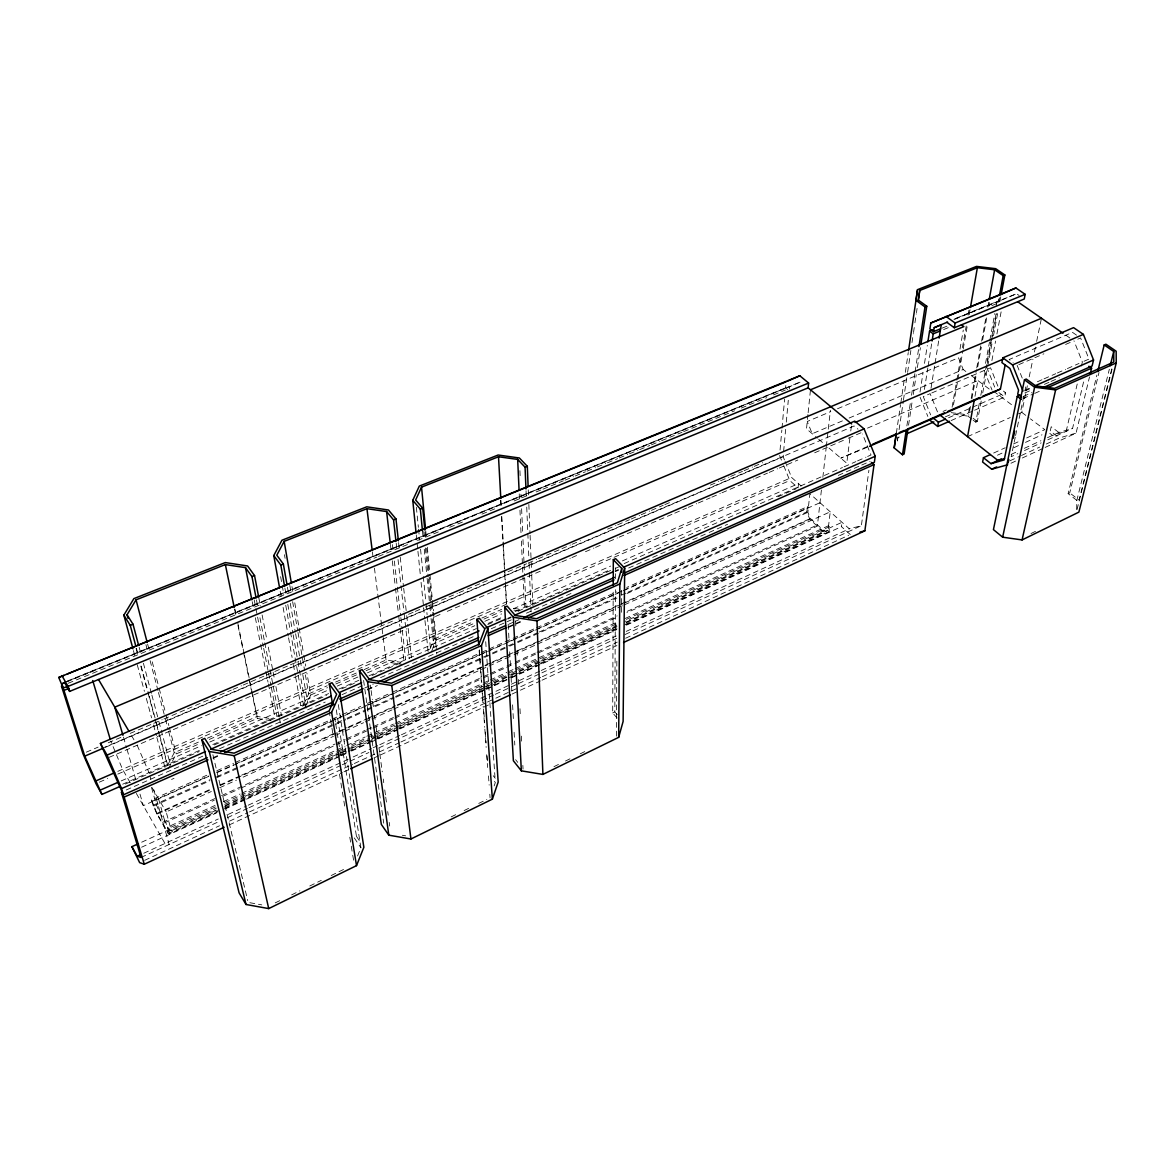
<?xml version="1.0" encoding="UTF-8"?>
<svg xmlns="http://www.w3.org/2000/svg" width="1175" height="1175" viewBox="0 0 1175 1175"><rect width="100%" height="100%" fill="white"/><g stroke="black" fill="none" stroke-linecap="round" stroke-linejoin="round"><path stroke-width="0.75" stroke-dasharray="5 3.75" d="M617.11 718.013L612.689 712.946L613.203 588.866M617.183 714.635L614.819 711.918L615.465 589.674M615.524 578.717L615.582 567.775M616.376 736.152L616.875 657.633M621.369 612.293L621.56 590.393M1076.667 509.421L1076.843 500.374L1109.347 369.214M780.053 450.04L781.845 430.035M782.007 428.214L784.606 399.118M64.522 682.44L800.851 381.816L789.527 386.737L789.159 390.805L785.62 387.823L785.884 384.812M784.445 459.895L783.152 456.693L785.634 429.404M786.295 422.119L788.293 400.293M807.959 414.452L806.505 428.846L817.389 438.143M808.15 412.689L810.471 389.792M625.188 618.447L828.581 525.71L829.594 526.62L828.962 531.893L824.879 532.965L809.869 519.379L806.828 511.918L807.387 506.66L626.716 587.456M624.498 604.802L830.226 511.83L828.008 530.468L824.615 531.364L810.412 518.528L807.871 512.315L809.869 493.706L849.319 528.809L861.363 525.695L868.913 470.264M821.413 490.034L817.345 526.136L626.907 612.689M822.852 477.344L826.113 448.336M826.319 446.529L830.417 410.222M849.892 438.113L846.764 463.229L829.021 448.072M850.773 431.019L851.655 423.94M850.274 534.537L841.462 526.664L842.005 522.302L625.085 621.384M897.362 441.022L897.847 437.688L902.752 435.543M896.334 433.281L900.564 404.567M900.828 402.937L904.28 379.437M905.352 372.343L908.26 352.5M897.48 440.478L898.008 436.88M899.081 429.683L903.369 400.881M903.457 399.985L907.453 373.062M907.643 372.093L910.86 350.488M911.991 342.542L913.328 333.553M913.533 332.496L914.664 324.579M914.928 322.787L916.265 313.813M916.485 312.697L917.073 308.423M906.865 425.908L910.434 402.482M911.536 395.27L914.84 373.65M915.105 371.843L918.674 348.417M908.539 425.188L912.123 401.762M913.239 394.55L916.265 374.722M917.381 367.525L920.407 347.697M920.025 392.053L923.109 372.328M924.505 363.369L927.31 345.435M924.417 389.439L927.824 367.907M928.118 366.115L931.804 342.792M931.011 388.293L934.771 364.999M935.065 363.207L938.825 339.898M959.99 349.122L963.28 330.058M952.102 407.226L956.479 381.948M956.803 380.142L961.194 354.865M962.442 347.653L966.203 325.989M968.082 315.15L969.023 309.73M953.454 404.978L962.898 350.796M963.206 348.99L967.304 325.519M969.184 314.68L970.124 309.26M971.857 419.152L967.936 416.112L969.889 405.404M971.196 398.266L976.41 369.714M976.733 367.922L981.287 342.938M981.61 341.161L985.854 317.955M987.808 307.248L988.777 301.902M969.581 411.397L970.565 406.051M971.872 398.913L976.44 373.944M977.732 366.806L981.331 347.183M982.638 340.045L987.206 315.062M988.836 306.146L989.482 302.577M974.986 396.313L977.879 380.538L866.797 428.42M985.531 363.369L989.512 341.998M989.849 340.207L994.828 313.49M996.224 305.999L996.973 302.019L1016.581 293.735L1019.136 295.498M973.164 420.165L975.779 422.178L980.464 397.165M980.802 395.373L991.494 338.18M991.817 336.402L996.165 313.167M998.177 302.445L998.838 298.876M987.279 363.339L991.274 341.998M991.597 340.221L996.606 313.534M999.543 297.774L999 300.712L955.172 318.601M975.779 422.178L977.35 421.487L981.375 400.043M982.726 392.891L987.426 367.878M987.749 366.086L992.111 342.865M993.462 335.712L997.81 312.491M999.822 301.769L1000.836 296.408M991.891 360.652L995.592 341.073M996.929 333.964L1001.32 310.817M974.589 410.237L1004.743 396.959L1005.594 392.714L999.793 388.382M1015.229 437.276L1011.19 456.693L1017.844 453.623M1015.597 435.514L1024.438 393.155L1031.077 390.218M1025.173 389.601L1025.731 386.898M1018.49 413.835L1021.78 412.366L1027.361 385.738M1029.212 376.852L1032.928 359.095M1034.411 352.001L1036.277 343.115M1036.644 341.338L1041.476 318.263M1077.225 384.005L1066.151 431.372L1052.477 435.396L1048.658 432.532M1081.426 366.012L1082.366 361.988L1073.965 340.823M1047.821 439.817L1072.569 428.42L1083.776 381.067M1045.148 447.425L1076.065 433.12L1089.504 376.94M1076.843 500.374L1068.134 493.647L1096.892 375.031M1068.134 493.647L1069.735 492.868L1099.007 372.504M1111.756 368.95L1079.091 500.095L1069.735 492.868M1077.078 509.451L1112.035 369.141M494.161 785.913L495.336 782.491L493.236 779.774M357.567 855.987L360.887 847.718L338.106 703.252M430.27 648.541L434.192 638.921L432.253 618.902M431.607 651.391L436.248 639.978L433.619 612.689M304.927 707.379L310.729 694.983L306.969 673.304M303.605 704.662L308.687 693.852L304.912 672.173M168.363 768.861L176.25 753.924L199.383 743.775M167.849 764.749L174.223 752.705L199.104 741.822M90.269 672.291L93.339 670.675M275.2 902.885L281.78 899.668M291.664 894.851L299.904 890.826M309.774 885.994L321.304 880.354M331.188 875.537L344.348 869.089M451.171 816.889L456.032 814.51M464.14 810.559L470.632 807.387M478.724 803.421L486.832 799.455M553.983 766.643L558.903 764.235M565.469 761.033L570.404 758.624M580.259 753.807L585.179 751.398M1030.989 533.538L1035.88 531.144M336.3 709.847L356.451 836.321L353.998 837.511L360.887 847.718M612.689 712.946L614.819 711.918M229.169 824.953L342.322 772.592M343.996 771.828L348.975 769.522M373.944 757.963L378.938 755.657M380.597 754.893L490.43 704.075M512.065 694.058L518.718 690.988M520.393 690.21L540.353 680.971M542.028 680.207L616.904 645.56M1010.97 463.244L1015.846 460.982M1022.368 457.971L1043.517 448.174M141.015 857.456L219.093 821.501M227.407 817.668L247.382 808.473M249.041 807.71L340.559 765.557M342.219 764.793L368.847 752.529M378.82 747.932L493.632 695.057M495.307 694.293L510.273 687.39M511.947 686.626L516.927 684.32M518.601 683.556L540.221 673.598M541.895 672.834L616.772 638.348M625.085 634.515L861.363 525.695M1024.512 450.554L1041.168 442.872M144.643 860.335L219.534 825.761M229.507 821.149L247.822 812.689M249.482 811.925L342.674 768.891M344.348 768.127L352.662 764.279M354.336 763.515L377.63 752.764M379.29 751.985L399.265 742.762M400.925 741.998L485.804 702.812M487.463 702.048L494.132 698.963M495.791 698.2L519.086 687.448M520.745 686.67L540.72 677.461M542.38 676.683L617.272 642.108M625.599 638.26L848.6 535.301M1009.883 460.835L1019.797 456.252M1021.457 455.489L1039.64 447.102M1046.249 444.047L1059.468 437.937L1076.065 433.12M206.8 775.236L151.59 799.925L153.102 805.257L156.936 814.113L168.143 833.53L169.597 833.824L217.889 811.705M224.542 808.664L339.443 756.054M341.103 755.29L349.43 751.471M351.09 750.707L376.073 739.281M377.733 738.517L397.708 729.367M399.383 728.603L484.306 689.725M485.965 688.961L492.619 685.906M494.293 685.143L509.274 678.283M510.934 677.52L517.602 674.465M519.262 673.716L539.252 664.565M540.911 663.802L617.507 628.728M625.834 624.909L828.962 531.893M141.573 847.234L216.567 812.894M224.895 809.076L244.885 799.911M246.559 799.147L339.869 756.406M341.543 755.643L349.871 751.824M351.531 751.06L369.861 742.673M371.535 741.91L376.529 739.618M378.203 738.855L398.193 729.69M399.867 728.926L484.849 690.004M486.509 689.24L509.847 678.562M511.507 677.799L616.493 629.712M626.495 625.129L841.462 526.664M997.457 455.21L1002.407 452.948M1013.952 447.66L1018.901 445.384M1025.496 442.373L1041.99 434.809M143.747 853.256L218.256 818.99M228.244 814.393L246.559 805.977M248.233 805.198L351.457 757.743M353.132 756.964L371.447 748.548M373.107 747.785L378.1 745.493M379.775 744.715L399.75 735.535M401.409 734.772L486.332 695.717M487.992 694.954L509.642 684.996M511.301 684.232L539.619 671.219M541.278 670.455L616.214 635.998M626.202 631.401L849.319 528.809M1011.146 454.402L1017.756 451.362M1024.365 448.321L1040.903 440.713M1047.513 437.673L1058.866 432.459L1072.569 428.42M216.391 810.177L168.701 831.988L167.364 827.185L215.069 805.433M223.412 801.629L240.082 794.021M241.756 793.257L335.11 750.693M336.77 749.944L345.112 746.14M346.772 745.376L365.117 737.019M366.791 736.255L393.463 724.094M395.123 723.33L481.823 683.806M483.483 683.042L488.492 680.766M490.151 680.002L506.822 672.408M508.496 671.645L513.49 669.368M515.164 668.604L616.86 622.236M169.597 833.824L168.113 828.493L216.435 806.447M224.763 802.643L336.402 751.692M338.077 750.942L344.73 747.902M351.398 744.862L366.394 738.018M368.069 737.254L373.062 734.977M374.722 734.213L394.727 725.078M396.386 724.329L481.368 685.539M483.028 684.79L506.352 674.142M508.026 673.378L616.332 623.954M626.319 619.387L829.594 526.62M141.661 842.211L216.303 808.121M224.645 804.302L339.766 751.721M341.44 750.957L349.783 747.138M351.442 746.375L369.802 738.003M371.476 737.239L376.47 734.948M378.144 734.184L398.163 725.034M399.838 724.285L484.937 685.407M486.597 684.643L491.605 682.352M493.28 681.603L509.965 673.98M511.624 673.216L516.633 670.925M518.307 670.161L616.743 625.203M993.653 453.036L1005.212 447.763M1013.467 443.988L1020.062 440.978M1026.671 437.952L1044.825 429.653L1030.431 418.858M151.59 799.925L156.892 813.408L167.482 831.753L215.245 809.928M225.262 805.345L243.622 796.944M245.296 796.18L370.507 738.943M372.181 738.194L492.384 683.233M494.043 682.469L517.426 671.792M519.086 671.028L539.119 661.877M540.794 661.114L617.595 625.996M625.937 622.192L824.615 531.364M224.719 806.373L339.722 753.777M341.382 753.028L349.709 749.209M351.384 748.446L369.714 740.059M371.373 739.31L376.382 737.019M378.042 736.255L398.046 727.105M399.706 726.341L484.702 687.478M486.377 686.714L509.7 676.051M511.375 675.287L616.361 627.274M626.363 622.691L828.008 530.468M168.143 833.53L218.139 810.632M224.807 807.592L336.491 756.48M338.165 755.716L346.493 751.897M348.152 751.133L366.497 742.747M368.157 741.983L373.165 739.692M374.825 738.928L394.829 729.778M396.504 729.014L481.515 690.107M483.175 689.343L506.513 678.665M508.173 677.902L616.523 628.317M624.865 624.512L824.879 532.965M214.907 798.574L162.165 822.544L162.502 823.763L214.291 800.234M221.59 795.548L335.095 743.995M336.77 743.246L345.112 739.457M346.772 738.693L365.131 730.351M366.806 729.602L371.814 727.325M373.488 726.561L393.508 717.47M395.182 716.706L481.985 677.299M483.645 676.536L488.653 674.259M490.327 673.51L505.353 666.68M507.012 665.917L513.695 662.891M515.355 662.127L535.389 653.036M537.063 652.272L617.183 615.891M627.2 611.338L817.477 524.931M222.648 796.43L239.348 788.836M241.022 788.087L334.567 745.567M336.241 744.803L344.598 741.014M346.258 740.25L371.315 728.852M372.989 728.103L393.038 718.982M394.712 718.233L481.574 678.753M483.248 677.99L504.956 668.12M506.631 667.356L513.313 664.33M514.988 663.567L616.89 617.257M151.546 787.691L156.363 804.816L159.565 812.204L170.169 830.534L171.388 830.754L166.174 811.91L211.338 791.509M219.71 787.72L236.439 780.171M243.122 777.145L333.45 736.328M335.125 735.565L343.482 731.79M345.156 731.041L363.56 722.713M365.234 721.964L370.243 719.702M371.917 718.938L391.995 709.876M393.669 709.113L487.331 666.783M489.006 666.034L512.418 655.444M514.092 654.695L535.844 644.869M537.518 644.106L616.126 608.577M617.8 607.827L622.823 605.551M156.892 813.408L211.427 788.807M219.798 785.032L239.876 775.97M241.551 775.206L336.917 732.187M338.591 731.423L346.948 727.648M348.623 726.899L367.026 718.586M368.7 717.837L395.476 705.764M397.15 705L490.842 662.729M492.516 661.966L515.942 651.405M517.617 650.642L539.369 640.83M541.029 640.081L619.666 604.596M621.34 603.847L810.412 518.528M156.936 814.113L212.043 789.233M220.401 785.458L364 720.642M365.675 719.878L487.581 664.859M489.241 664.095L512.623 653.55M514.298 652.801L536.006 642.989M537.68 642.24L616.155 606.814M617.83 606.065L622.838 603.803M624.512 603.039L809.869 519.379M153.102 805.257L209.958 779.745M216.641 776.748L238.378 766.996M240.053 766.247L335.345 723.477M337.019 722.728L345.377 718.982M347.051 718.233L365.44 709.979M367.114 709.23L372.123 706.983M373.797 706.219L393.86 697.23M395.534 696.467L490.827 653.711M492.501 652.962L515.913 642.461M517.587 641.712L537.651 632.708M539.325 631.959L619.577 595.945M621.237 595.196L626.26 592.949M627.935 592.2L806.828 511.918M153.69 806.021L209.958 780.758M216.655 777.747L238.437 767.98M240.111 767.216L345.626 719.849M347.301 719.1L365.719 710.831M367.393 710.067L394.198 698.038M395.872 697.289L482.954 658.191M484.629 657.442L508.085 646.911M509.759 646.162L616.948 598.031M626.995 593.522L807.871 512.315M216.832 770.741L233.561 763.265M235.235 762.516L330.601 719.864M332.275 719.129L340.632 715.384M342.307 714.635L360.71 706.41M367.408 703.414L390.82 692.942M392.494 692.192L479.488 653.285M481.163 652.536L534.698 628.596M536.373 627.847L616.669 591.95M152.324 801.188L208.621 775.999M216.993 772.254L233.752 764.749M235.426 764L362.752 707.012M364.426 706.263L480.017 654.519M481.691 653.77L505.147 643.283M506.822 642.534L511.845 640.272M513.519 639.523L622.427 590.79M624.101 590.041L808.385 507.556L807.387 506.66M208.797 776.337L143.335 805.653L139.766 793.331M217.022 772.651L366.086 705.925M367.76 705.176L819.988 502.709M967.554 436.645L1010.28 417.522M171.535 779.451L174.032 778.349M364.808 687.962L373.195 684.247M508.951 624.145L513.989 621.913M515.663 621.178L519.012 619.695M1023.425 396.372L1031.812 392.67M213.042 757.669L219.754 754.703M367.393 689.24L374.105 686.273M508.32 626.76L520.055 621.56M1022.97 398.575L1033.016 394.124M1034.69 393.39L1041.388 390.423M213.072 758.418L219.784 755.452M367.305 690.004L377.351 685.554M508.114 627.553L521.524 621.604M122.67 784.195L201.057 749.709M212.807 744.539L328.662 693.573M338.738 689.137L358.889 680.281M368.965 675.845L476.418 628.566M488.183 623.396L501.607 617.492M515.047 611.573L610.75 569.478M624.175 563.559L842.46 467.532M844.135 466.798L855.885 461.628M857.574 460.879L865.96 457.192M867.649 456.458L870.998 454.975L862.509 434.001M1037.393 381.772L1042.387 379.569M1044.061 378.835L1055.723 373.709M1057.382 372.974L1065.71 369.317M1067.37 368.583L1079.032 363.457M1084.026 361.254L1088.99 359.08L1080.603 337.959L1075.624 340.104M125.402 784.063L199.221 751.574M214.305 744.935L326.709 695.453M341.808 688.8L356.892 682.161M371.99 675.508L400.513 662.964M487.742 624.557L502.841 617.918M517.94 611.264L613.556 569.17M615.23 568.436L618.593 566.952M777.953 496.805L796.4 488.683M951.133 420.562L972.915 410.971M507.615 618.358L510.978 616.875M615.039 570.991L618.388 569.508M1024.688 390.364L1031.4 387.397M507.791 619.078L511.154 617.595M615.245 571.667L618.608 570.198M1024.894 390.952L1031.547 388.014M126.254 789.982L202.82 756.157M219.578 748.754L325.211 702.077M341.984 694.675L362.091 685.789M380.538 677.637L474.436 636.145M491.209 628.742L511.316 619.857M526.415 613.188L571.682 593.184M628.698 567.995L707.497 533.186M709.171 532.437L727.619 524.3M838.274 475.405L860.071 465.77M861.745 465.036L870.132 461.334M1044.369 384.357L1049.348 382.154M1051.008 381.42L1059.321 377.748M209.297 739.442L257.222 718.439L274.054 721.215M310.729 694.983L327.517 687.639M335.903 683.953L357.729 674.391M366.13 670.705L386.267 661.877L402.555 664.462M436.248 639.978L474.039 623.411M483.909 619.093L501.975 611.176M945.332 416.875L951.882 414.011L967.936 416.112M121.216 780.905L201.38 745.714M209.767 742.042L327.193 690.503M337.254 686.082L359.051 676.506M367.437 672.834L474.788 625.702M484.849 621.296L501.622 613.923M513.372 608.768L610.648 566.071M622.398 560.916L798.515 483.601L798.075 487.948L789.776 480.531L783.652 465.52M948.563 417.742L1005.594 392.714M117.794 771.373L791.612 477.461L801.203 485.995M943.04 411.426L946.301 410.002M867.532 446.471L840.815 458.147L867.826 447.029M99.332 782.168L107.718 778.496M117.808 774.09L203.481 736.666M205.155 735.932L789.776 480.531M207.387 738.194L257.134 716.412L272.512 718.953M308.687 693.852L327.179 685.759M335.595 682.073L357.45 672.511M364.177 669.559L386.046 659.998L401.072 662.362M434.192 638.921L473.672 621.634M481.882 618.035L501.622 609.399M109.084 757.361L406.814 628.831M435.47 616.464L440.522 614.275M447.264 611.367L543.335 569.904M551.751 566.262L560.181 562.619M561.87 561.9L570.301 558.257M571.975 557.538L577.043 555.349M585.458 551.707L593.889 548.079M595.578 547.344L600.631 545.171M609.061 541.528L617.492 537.886M619.166 537.166L673.099 513.872M674.788 513.152L686.582 508.055M688.271 507.336L696.702 503.693M698.376 502.959L710.185 497.877M711.859 497.143L720.29 493.5M721.979 492.78L743.878 483.322M745.567 482.587L753.998 478.959M755.687 478.225L767.481 473.143M769.17 472.409L777.586 468.766M779.275 468.047L797.81 460.042M814.672 452.772L846.69 438.936M848.379 438.216L861.862 432.4M1018.813 364.632L1043.885 353.807M1065.608 344.437L1070.631 342.263M101.946 748.416L854.107 425.967L857.985 429.183M105.442 747.271L783.152 456.693M931.775 392.964L990.54 367.775L998.339 387.295M86.304 752.176L98.112 747.124M108.232 742.791L121.715 737.019M130.161 733.406L152.089 724.035M153.763 723.301L162.209 719.702M163.898 718.982L185.826 709.597M187.501 708.863L231.358 690.107M233.047 689.373L241.477 685.774M243.166 685.054L265.095 675.669M266.784 674.949L288.712 665.564M290.401 664.83L298.832 661.231M312.33 655.459L320.76 651.846M322.449 651.126L344.378 641.741M346.067 641.021L367.995 631.636M369.684 630.916L378.115 627.303M379.804 626.583L394.976 620.077M408.474 614.305L413.541 612.146M415.216 611.426L423.661 607.813L424.777 618.74M425.35 607.093L447.278 597.708M448.953 596.988L457.398 593.375M459.072 592.655L481.001 583.27M482.69 582.55L487.757 580.377M507.997 571.711L526.547 563.78M528.236 563.06L536.667 559.447M538.356 558.727L560.284 549.342M561.973 548.622L570.404 545.009M572.093 544.289L580.523 540.676M607.519 529.132L615.95 525.519M617.639 524.799L629.447 519.747M631.137 519.027L639.567 515.414M641.256 514.694L649.687 511.081M651.376 510.361L663.185 505.309M664.874 504.589L669.926 502.415M710.405 485.099L718.85 481.486M720.525 480.766L728.97 477.153M730.659 476.433L742.453 471.381M744.142 470.661L752.587 467.048M754.262 466.328L762.707 462.715M842.416 420.885L812.233 433.737L807.254 421.487L830.784 411.588M849.128 418.036L963.192 369.493L965.865 371.506M837.496 408.753L958.492 357.787L963.192 369.493M68.253 683.248L342.909 570.947M349.695 568.186L376.822 557.097M378.512 556.392L409.032 543.922M417.507 540.456L441.242 530.748M449.717 527.281L464.977 521.039M481.941 514.107L495.498 508.569M514.151 500.947L527.707 495.395M536.182 491.928L541.278 489.843M542.967 489.153L563.31 480.839M565.013 480.149L573.488 476.683M575.177 475.992L585.356 471.821M587.045 471.131L595.534 467.665M597.223 466.974L605.698 463.508M607.402 462.818L617.565 458.661M619.269 457.956L627.744 454.49M629.433 453.8L637.908 450.333M639.611 449.643L649.79 445.487M651.479 444.796L659.953 441.33M661.657 440.64L681.999 432.312M683.688 431.622L714.209 419.137M715.898 418.447L734.551 410.824M741.337 408.048L766.761 397.649M773.547 394.888L785.414 390.027M991.862 305.618L996.914 303.561M942.306 328.075L947.358 326.004M943.643 329.558L948.695 327.487M67.533 680.957L785.62 387.823M953.894 319.336L1016.581 293.735M66.887 681.838L789.527 386.737M954.776 319.248L1003.479 299.361M951.148 412.645L968.934 414.966M513.666 608.327L520.789 609.414M513.974 610.089L519.277 610.897M402.335 835.263L405.654 835.836M249.849 902.708L261.79 904.882M167.482 831.753L168.701 831.988M1076.55 335.154L1072.496 332.363L1009.119 359.521L1013.129 362.443M1065.872 335.198L1069.911 338.018M1058.866 432.459L1051.199 426.745L1050.23 431.034L1059.468 437.937M998.926 392.612L1004.743 396.959M993.477 391.143L1013.335 406.036M1021.78 412.366L1028.992 417.771M971.211 375.515L990.099 389.703M973.15 418.227L977.35 421.487M818.667 439.244L826.407 445.839M515.619 759.682L517.734 762.355M493.236 775.72L495.204 778.261M356.451 836.321L361.077 843.18M131.571 735.712L133.965 739.795M151.883 787.368L166.174 811.91M167.364 827.185L168.113 828.493M130.205 782.712L122.538 769.302L110.788 741.087M136.329 793.419L164.97 843.488L169.171 844.487L153.308 787.955M137.167 745.244L149.005 772.621M785.106 461.496L791.612 477.461M779.568 455.503L782.976 463.846M937.474 411.896L930.13 393.669L923.286 396.607L930.629 414.878M920.098 397.238L927.839 416.449M986.603 366.894L994.682 387.074M984.209 370.492L992.038 390.056M1017.139 365.352L1022.426 378.614M123.448 737.063L126.503 747.608M127.018 749.371L136.711 782.785M158.566 798.824L164.838 821.325M150.194 776.837L150.841 779.128M133.421 650.568L134.861 655.885M137.255 664.742L144.422 691.311M146.332 698.405L151.59 717.881M153.499 724.975L156.378 735.594M156.848 737.371L164.985 767.481M136.08 648.409L137.974 655.488M140.824 666.122L147.463 690.915M147.947 692.692L154.586 717.484M155.071 719.262L157.92 729.895M158.39 731.658L167.408 765.322M136.432 648.38L138.327 655.474M141.176 666.093L148.755 694.44M149.24 696.202L155.878 721.009M156.348 722.772L159.198 733.406M159.668 735.168L167.731 765.277M139.149 647.278L141.029 654.357M143.394 663.214L151.399 693.323M151.869 695.101L158.478 719.893M158.948 721.67L170.257 764.176M145.935 644.664L147.33 649.981M150.106 660.6L157.993 690.709M158.463 692.486L164.955 717.279M165.411 719.056L168.201 729.675M168.657 731.452L174.223 752.705M147.609 644.106L149.46 651.2M152.236 661.819L158.698 686.611M159.168 688.388L165.631 713.181M166.086 714.958L168.862 725.577M169.317 727.354L176.25 753.924M212.895 754.717L247.719 900.623M234.927 609.091L236.395 616.243M237.879 623.396L244.18 653.799M244.547 655.591L252.317 693.162M252.698 694.954L257.134 716.412M234.618 609.311L235.72 614.672M237.952 625.408L243.137 650.451M243.504 652.242L248.703 677.285M249.071 679.077L251.288 689.813M251.656 691.605L257.222 718.439M252.184 601.644L253.594 608.797M255.342 617.742L260.262 642.784M260.615 644.576L265.535 669.618M265.888 671.41L268.003 682.132M268.355 683.923L275.038 717.91M254.241 599.955L263.317 646.456M263.67 648.248L268.208 671.498M268.561 673.29L270.999 685.803M271.352 687.595L276.933 716.221M256.458 599.867L257.854 607.02M259.939 617.756L264.448 641.021M264.786 642.798L269.648 667.855M270 669.647L279.018 716.163M279.371 717.954L280.414 723.315M258.676 597.032L260.395 605.977M262.113 614.922L266.931 639.978M268.311 647.131L272.791 670.382M273.129 672.173L274.509 679.326M275.89 686.494L281.398 715.12M280.208 591.319L281.178 596.68M283.102 607.402L288.257 636.013M288.565 637.79L292.105 657.457M293.397 664.609L295.322 675.331M295.645 677.123L300.8 705.72M284.938 588.278L286.201 595.431M287.787 604.376L292.854 632.987M293.162 634.779L297.598 659.807M297.907 661.598L306.146 708.084M280.634 576.661L281.897 583.813M282.22 585.591L283.807 594.535M285.731 605.257L290.181 630.285M290.504 632.062L303.561 705.352M287.449 587.265L288.389 592.626M290.284 603.348L295.292 631.959M295.615 633.751L300.007 658.778M300.315 660.57L301.578 667.723M302.827 674.876L307.85 703.472M284.468 554.703L285.084 558.316M289.814 585.429L291.062 592.655M292.634 601.688L297.672 630.608M297.98 632.414L304.589 670.367M291.973 586.56L292.898 591.98M294.778 602.819L298.847 626.319M299.155 628.126L303.532 653.418M303.84 655.224L305.72 666.078M329.132 710.919L333.259 736.182M339.472 774.061L340.647 781.272M340.941 783.079L342.131 790.305M342.424 792.097L343.599 799.323M343.893 801.115L345.083 808.341M349.798 837.202L350.987 844.414M351.281 846.22L352.456 853.447M352.764 855.238L353.939 862.465M334.802 718.248L335.374 721.861M335.668 723.668L336.828 730.894M337.122 732.701L338.282 739.942M338.576 741.748L339.737 748.974M340.03 750.781L341.191 758.007M363.604 680.413L383.711 823.205M370.375 685.113L370.874 688.726M371.124 690.533L372.358 699.566M372.607 701.372L373.591 708.598M374.59 715.825L375.089 719.438M376.073 726.664L376.822 732.084M377.072 733.89L378.056 741.117M379.055 748.343L379.554 751.956M379.789 753.763L382.272 771.828M383.27 779.054L383.755 782.668M384.754 789.894L385.503 795.313M385.738 797.12L386.737 804.346M387.721 811.572L388.22 815.186M389.219 822.412L389.703 826.025M372.402 551.868L373.077 557.347M374.443 568.098L386.267 661.877M390.394 544.377L391.246 551.677M392.303 560.798L395.255 586.325M395.476 588.146L398.428 613.688M398.648 615.509L399.911 626.451M400.132 628.273L403.936 661.099M392.45 544.627L393.082 550.106M394.33 561.048L400.616 615.744M400.837 617.58L402.085 628.508M402.305 630.343L405.654 659.513M396.195 543.32L396.812 548.725M398.031 559.55L403.936 611.837M404.127 613.644L409.223 658.72M398.604 542.63L399.206 548.108M400.234 557.229L403.48 586.413M403.686 588.234L406.535 613.791M406.741 615.612L407.96 626.554M408.166 628.375L411.412 657.574M416.273 534.948L417.757 549.518M417.933 551.339L420.342 575.03M421.076 582.315L423.485 605.992M424.968 620.562L428.111 651.538M416.361 507.292L418.373 527.325M418.55 529.147L419.651 540.074M420.562 549.18L423.103 574.692M423.294 576.514L425.849 602.011M426.026 603.832L427.113 614.76M427.303 616.581L430.579 649.378M423.749 531.57L424.278 537.034M425.335 547.947L428.17 577.057M428.346 578.878L430.652 602.525M430.828 604.347L431.548 611.617M422.486 531.012L423.191 538.312M424.263 549.239L426.951 576.587M427.127 578.408L429.624 603.935M429.815 605.757L430.887 616.684M431.063 618.505L433.913 647.675M425.747 530.806L426.437 538.091M427.318 547.183L429.771 572.651M429.947 574.472L433.443 610.868M424.998 531.893L425.526 537.357M426.584 548.299L429.228 575.633M429.404 577.454L433.105 615.729M433.281 617.551L436.806 654.005M479.385 649.775L480.311 662.568M480.972 671.718L481.765 682.69M482.558 693.661L483.219 702.797M483.88 711.933L484.673 722.904M485.334 732.054L486.112 743.026M487.038 755.819L487.566 763.133M488.492 775.941L489.153 785.076M489.813 794.227L490.078 797.869M479.121 650.451L481.765 687.023M481.897 688.858L483.233 707.144M483.366 708.966L484.688 727.266M484.82 729.087L486.142 747.373M486.67 754.703L487.596 767.495M485.716 641.668L494.954 776.998M500.638 500.315L500.932 505.764M501.534 516.633L503.047 543.819M503.15 545.626L504.648 572.812M504.751 574.619L505.25 583.681M505.353 585.502L506.352 603.627M508.173 624.38L509.083 640.83M509.686 651.802L510.596 668.267M511.096 677.402L511.992 693.867M512.594 704.838L513.402 719.467M514.107 732.26L514.812 745.053M500.903 500.256L501.211 505.691M501.798 516.574L503.106 540.133M503.208 541.954L504.707 569.141M504.809 570.947L505.309 580.009M505.412 581.831L506.601 603.583M515.531 620.943L515.898 628.258M517.015 650.201L517.382 657.515M518.498 679.458L518.865 686.773M519.982 708.716L520.349 716.03M521.377 736.137L521.656 741.616M522.86 765.395L523.037 769.052M519.232 493.882L519.482 499.316M519.967 510.185L521.039 533.758M521.377 541.014L522.86 573.635M522.934 575.456L524.417 608.077M519.923 470.661L520.158 476.095M520.966 494.22L521.127 497.847M521.612 508.716L522.655 532.29M522.978 539.531L524.035 563.104M524.109 564.911L524.593 575.779M524.682 577.601L525.959 606.594M528.265 489.872L528.486 495.307M528.853 504.383L530.028 533.406M530.101 535.227L531.129 560.622M531.203 562.428L531.643 573.312M531.717 575.133L532.965 605.962M526.048 490.768L526.283 496.217M526.738 507.101L528.779 556.083M529.088 563.339L529.382 570.595M529.455 572.401L530.821 605.066M530.894 606.873L531.129 612.322"/><path stroke-width="1.5" d="M613.218 585.209L613.321 559.667L615.627 558.654L624.689 568.127L623.117 721.435L618.667 737.342L542.909 774.413L521.347 770.844L513.372 760.768L504.707 607.181L507.174 606.094L515.252 615.465L536.52 618.711L617.36 582.771L621.751 568.494L613.321 559.667M618.667 737.342L619.857 583.96L624.689 568.127M621.707 572.137L621.751 568.494M851.655 423.94L808.136 387.853L808.62 383.05L799.822 375.765L58.75 677.461L63.215 688.109L68.209 686.068M623.558 642.475L864.859 530.836L874.038 464.61L871.439 462.421M207.255 757.713L123.448 794.814L100.418 743.423L854.724 421.135L864.11 428.89L875.199 456.282L874.347 462.377L624.601 572.945M1001.173 294.617L1004.86 274.965L1003.186 275.64L994.638 269.78L977.365 267.724L919.746 290.475L918.351 300.11L926.767 306.249L920.965 344.099M1004.86 274.965L995.68 268.678L976.557 266.402L917.528 289.667L915.971 300.345L925.004 306.954L926.767 306.249M907.981 428.787L904.118 454.02L902.473 454.754L894.19 447.925L895.791 436.88M894.19 447.925L896.334 433.281M908.539 350.738L917.528 289.667M918.145 301.241L919.746 290.475M902.473 454.754L906.322 429.521M918.953 346.61L925.004 306.954M927.868 341.852L929.557 331.1L932.921 329.72M946.771 322.244L954.32 327.766L1024.247 299.023L1025.173 294.338L1015.905 287.963L930.82 323.007L929.895 328.927L933.567 331.658L940.617 328.765M932.083 341L933.229 333.832L940.279 330.939M933.567 331.658L934.198 327.649L947.579 322.053M939.119 338.106L941.263 324.77L934.198 327.649M929.131 419.651L937.723 426.466L938.443 422.178L945.288 419.181M954.32 327.766L955.113 323.037L1025.173 294.338M970.447 307.453L977.365 267.724M989.423 298.332L994.638 269.78M967.554 436.645L974.339 399.823M999.514 295.292L1003.186 275.64M990.349 454.549L983.446 457.707L982.608 462.01L991.715 469.222L1007.709 464.742M1043.532 387.471L1092.118 365.968L1093.543 359.991L1083.394 334.39L1073.568 327.634L1002.848 357.846L1001.922 362.605L1009.927 368.465L1018.549 390.056L1017.712 394.124L1021.751 397.121M869.515 446.294L1000.424 389.087L1005.212 364.647M1020.135 395.064L1017.256 396.327L1004.214 459.895L990.995 463.67L983.446 457.707M1104.192 344.936L1113.738 351.487L1113.797 362.032L1054.651 388.337L1035.689 385.914L1026.26 379.026L1024.468 379.804L993.433 529.617L1002.657 537.195L1022.074 539.927L1078.885 512.124L1116.25 362.913L1116.162 351.222L1105.895 344.187L1104.192 344.936L1097.744 371.491M1008.077 462.979L1008.811 459.44M1013.217 438.216L1014.686 431.152M1002.657 537.195L1034.602 387.221L1024.468 379.804M1022.074 539.927L1055.62 389.909L1116.25 362.913M1090.341 373.43L1091.59 368.157L1088.872 366.248M1110.228 365.675L1113.738 351.487M476.874 619.357L484.849 628.875L478.989 644.282L391.495 683.189L369.626 679.693L362.076 669.574L359.418 670.734L381.302 824.365L388.808 835.175L410.927 839.009L492.369 799.147L498.171 782.095L487.948 628.478L479.371 618.256L476.874 619.357L478.724 644.957M492.369 799.147L481.486 645.574L487.948 628.478M329.264 683.923L336.682 694.219L329.132 710.919L234.119 753.16L211.632 749.386L204.729 738.399L201.836 739.663L239.083 892.838L246.016 904.486L268.723 908.598L356.51 865.637L363.868 847.278L339.957 693.793L331.967 682.734L329.264 683.923L332.76 705.602M356.51 865.637L331.614 712.3L339.957 693.793M416.082 533.127L412.763 500.33L419.313 486.083L498.127 455.019L519.35 457.971L527.311 466.284L528.118 486.244M525.974 488.962L525.063 467.18L517.676 459.425L498.508 456.752L421.531 487.14L415.642 500.007L422.706 508.188L424.821 530.072M279.562 587.75L273.775 555.569L281.941 540.236L366.718 506.822L388.47 509.994L395.96 518.909L398.398 540.808M395.99 541.513L393.552 519.879L386.59 511.551L366.938 508.687L284.159 541.367L276.801 555.202L283.366 564.015L286.832 583.681M128.002 618.3L127.047 614.76L136.065 599.837L225.35 564.587L245.502 567.657L251.949 576.602L256.121 598.075M132.951 648.806L123.86 615.142L133.877 598.618L225.292 562.575L247.602 565.968L254.549 575.574L258.676 597.032M63.215 688.109L61.878 683.879L64.522 682.44L69.619 691.399L808.136 387.853M138.415 843.694L131.908 846.661L139.649 862.641L144.29 864.227L224.175 827.259M350.649 768.744L372.284 758.742M492.105 703.296L510.405 694.836M991.715 469.222L996.664 466.93M131.908 846.661L137.211 856.252L140.471 854.754M990.995 463.67L1001.232 458.97M201.836 739.663L209.238 751.486L234.192 755.687L331.614 712.3M359.418 670.734L367.525 681.632L391.774 685.51L481.486 645.574M504.707 607.181L513.387 617.257L536.975 620.855L619.857 583.96M220.665 751.765L332.966 702.062M339.663 699.081L363.134 688.697M378.218 682.014L478.783 637.496M488.844 633.046L505.603 625.629M524.035 617.462L614.554 577.395M144.29 864.227L124.139 797.091L208.019 759.902M224.792 752.47L333.832 704.119M340.544 701.152L362.355 691.473M384.166 681.808L478.122 640.155M488.183 635.69L506.631 627.509M528.442 617.844L614.011 579.907M624.072 575.442L874.038 464.61M1046.396 388.191L1091.59 368.157M787.676 381.126L799.822 375.765M101.917 794.403L84.762 756.142L63.949 690.415L61.467 686.024L82.926 753.63L95.968 783.637L101.917 794.403L120.379 786.281M937.723 426.466L949.459 421.311M123.448 794.814L121.568 788.572L205.493 751.559M210.531 749.342L331.379 696.055M339.766 692.354L361.592 682.734M368.304 679.782L479.077 630.931M485.789 627.979L505.94 619.093M514.327 615.392L613.35 571.726M623.426 567.29L875.199 456.282M1034.764 385.914L1093.543 359.991M906.028 434.104L933.875 421.898M100.536 789.997L118.043 782.3M95.586 781.052L114.621 772.753M872.555 444.282L895.938 434.06M899.272 432.606L904.28 430.417M907.629 428.963L944.377 412.91M947.711 411.441L979.451 397.576M982.799 396.122L1000.424 389.087M1001.688 294.161L1015.905 287.963M100.418 743.423L107.057 755.099L864.11 428.89M1002.848 357.846L1012.556 364.926L1083.394 334.39M84.762 756.142L102.269 748.637M855.033 422.501L1003.215 359.109M1041.476 318.263L114.783 707.159L122.934 735.3M810.471 389.792L963.882 326.591L961.458 324.829M61.908 675.596L68.047 686.406L808.62 383.05M63.949 690.415L68.928 688.359M58.75 677.461L63.847 675.39M67.254 674.009L459.836 514.43M463.244 513.049L786.148 381.802M930.82 323.007L1000.101 294.837M61.878 683.879L65.212 682.513M123.86 615.142L130.263 625.364L133.025 624.248L138.679 645.501M251.949 576.602L254.549 575.574M273.775 555.569L280.825 565.043L283.366 564.015M393.552 519.879L395.96 518.909M412.763 500.33L420.342 509.142L422.706 508.188M525.063 467.18L527.311 466.284M1004.552 458.588L997.928 460.482L939.559 414.687M859.997 532.069L864.859 530.836M1034.602 387.221L1055.62 389.909M137.211 856.252L141.015 857.456L121.348 792.156L124.139 797.091M1017.668 301.725L1062.993 333.201M945.978 316.383L955.113 323.037M929.557 331.1L933.229 333.832M1017.256 396.327L1021.295 399.324M932.73 417.668L938.443 422.178M127.047 614.76L133.025 624.248M98.524 679.517L128.912 731.202M107.057 755.099L121.568 788.572M1012.556 364.926L1022.999 391.099M68.047 686.406L69.619 691.399M92.722 680.545L110.259 739.354M130.263 625.364L135.477 644.84M136.065 599.837L147.154 642.343M209.238 751.486L246.016 904.486M234.192 755.687L268.723 908.598M225.35 564.587L234.236 607.519M245.502 567.657L251.832 599.852M280.825 565.043L284.614 586.501M284.159 541.367L291.341 582.947M367.525 681.632L388.808 835.175M366.938 508.687L372.167 550.15M391.774 685.51L410.927 839.009M386.59 511.551L390.188 542.556M420.342 509.142L422.486 531.012M421.531 487.14L425.57 528.985M498.508 456.752L500.8 498.45M513.387 617.257L521.347 770.844M517.676 459.425L519.071 490.254M536.975 620.855L542.909 774.413"/></g></svg>
